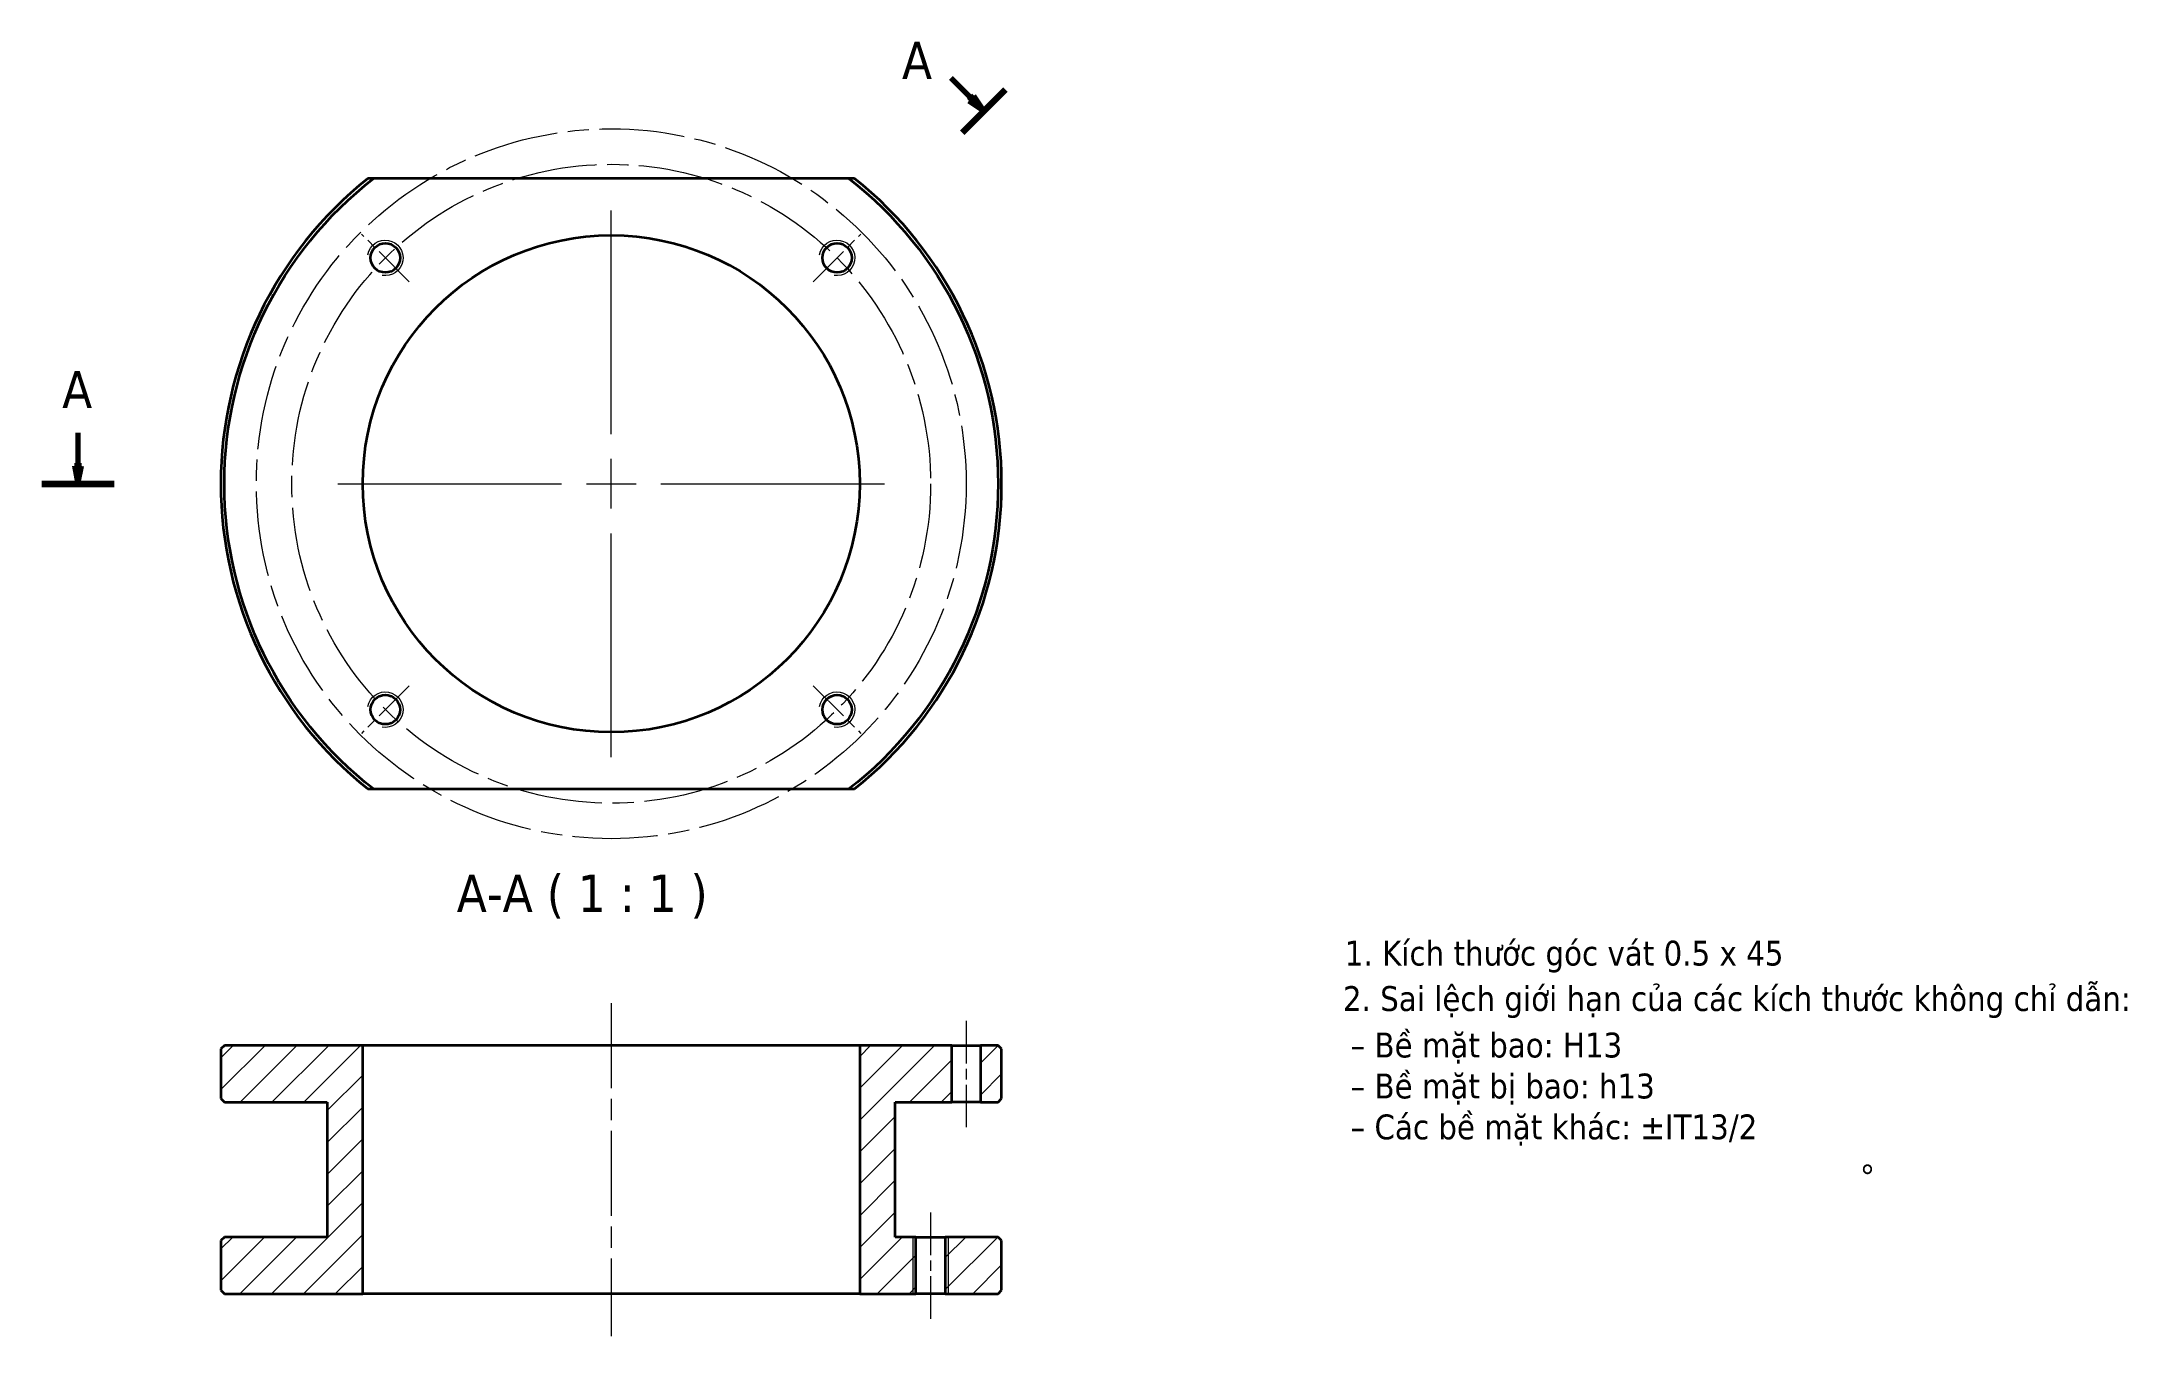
# Model space of a CAD drawing. Header units: millimetres. Extents: x 45 to 339, y 98 to 281.
import ezdxf

# ---------------------------------------------------------------- set-up
doc = ezdxf.new("R2010")
doc.units = ezdxf.units.MM
for name, pattern in [('AM_ISO08W050', [18, 12, -1.5, 3, -1.5]), ('AM_ISO08W050x2', [9, 6, -0.75, 1.5, -0.75]), ('Chain', [13.68, 9.12, -1.14, 2.28, -1.14])]:
    doc.linetypes.add(name, pattern=pattern)
for name, color, linetype, lineweight in [('NetDam', 7, 'Continuous', 35), ('Netmanh', 5, 'Continuous', 13), ('Section Line (ISO)', 7, 'Chain', 70), ('Symbol (ISO)', 7, 'Continuous', 25)]:
    doc.layers.add(name, color=color, linetype=linetype, lineweight=lineweight)

# ---------------------------------------------------------------- blocks, each defined once
blk = doc.blocks.new('*U11')
at = {"layer": 'Netmanh', "color": 0, "linetype": 'Continuous', "transparency": 16777216}
for p, q in [((0, 7), (0, 38.5)), ((0, -3.5), (0, 3.5)), ((-38.5, 0), (-7, 0)), ((-3.5, 0), (3.5, 0)), ((7, 0), (38.5, 0)), ((0, -38.5), (0, -7))]:
    blk.add_line(p, q, dxfattribs=at)

msp = doc.modelspace()

# ---------------------------------------------------------------- hatches: boundary and pattern name
at = {"layer": 'Netmanh', "linetype": 'ByBlock'}
h = msp.add_hatch(dxfattribs=at)
h.set_pattern_fill('ANSI31', color=5)
h.paths.add_polyline_path([(90.3, 139.39), (70.8, 139.39), (70.3, 138.89), (70.3, 131.89), (70.8, 131.39), (85.3, 131.39), (85.3, 112.39), (70.8, 112.39), (70.3, 111.89), (70.3, 104.89), (70.8, 104.39), (90.3, 104.39)])
h.paths.add_polyline_path([(173.3, 139.39), (160.3, 139.39), (160.3, 104.39), (167.8, 104.39), (167.8, 112.39), (165.3, 112.39), (165.3, 131.39), (173.3, 131.39)])
h.paths.add_polyline_path([(180.3, 138.89), (179.8, 139.39), (177.3, 139.39), (177.3, 131.39), (179.8, 131.39), (180.3, 131.89)])
h.paths.add_polyline_path([(168.23, 112.39), (167.8, 112.39), (167.8, 104.39), (168.23, 104.39)], flags=17)
h.paths.add_polyline_path([(172.8, 112.39), (172.36, 112.39), (172.36, 104.39), (172.8, 104.39)], flags=17)
h.paths.add_polyline_path([(180.3, 111.89), (179.8, 112.39), (172.8, 112.39), (172.8, 104.39), (179.8, 104.39), (180.3, 104.89)])
at = {"layer": 'Section Line (ISO)', "linetype": 'Continuous'}
for points in [[(175.69, 272.44), (177.81, 271.03), (176.4, 273.15)], [(49.68, 221.01), (50.18, 218.51), (50.68, 221.01)]]:
    msp.add_hatch(color=256, dxfattribs=at).paths.add_polyline_path(points)

# ---------------------------------------------------------------- linework, layer by layer
at = {"layer": 'NetDam'}
for p, q in [((158.78, 261.51), (91.81, 261.51)), ((91.81, 175.51), (158.78, 175.51)), ((70.8, 139.39), (70.3, 138.89)), ((70.3, 138.89), (70.3, 131.89)), ((90.3, 139.39), (70.8, 139.39)), ((125.3, 139.39), (90.3, 139.39)), ((90.3, 104.39), (90.3, 139.39)), ((160.3, 139.39), (125.3, 139.39)), ((160.3, 139.39), (160.3, 104.39)), ((173.3, 139.39), (160.3, 139.39)), ((173.3, 139.39), (177.3, 139.39)), ((173.3, 131.39), (173.3, 139.39)), ((177.3, 139.39), (177.3, 131.39)), ((179.8, 139.39), (177.3, 139.39)), ((180.3, 138.89), (179.8, 139.39)), ((180.3, 131.89), (180.3, 138.89)), ((70.3, 131.89), (70.8, 131.39)), ((70.8, 131.39), (85.3, 131.39)), ((85.3, 131.39), (85.3, 112.39)), ((165.3, 131.39), (173.3, 131.39)), ((165.3, 112.39), (165.3, 131.39)), ((177.3, 131.39), (173.3, 131.39)), ((177.3, 131.39), (179.8, 131.39)), ((179.8, 131.39), (180.3, 131.89)), ((70.8, 112.39), (70.3, 111.89)), ((70.3, 111.89), (70.3, 104.89)), ((85.3, 112.39), (70.8, 112.39)), ((168.23, 112.39), (165.3, 112.39)), ((168.23, 112.39), (172.36, 112.39)), ((168.23, 104.39), (168.23, 112.39)), ((172.36, 112.39), (172.36, 104.39)), ((179.8, 112.39), (172.36, 112.39)), ((180.3, 111.89), (179.8, 112.39)), ((180.3, 104.89), (180.3, 111.89)), ((70.3, 104.89), (70.8, 104.39)), ((70.8, 104.39), (90.3, 104.39)), ((125.3, 104.39), (90.3, 104.39)), ((160.3, 104.39), (125.3, 104.39)), ((160.3, 104.39), (168.23, 104.39)), ((172.36, 104.39), (168.23, 104.39)), ((172.36, 104.39), (179.8, 104.39)), ((179.8, 104.39), (180.3, 104.89))]:
    msp.add_line(p, q, dxfattribs=at)
for centre, radius in [((125.3, 218.51), 35), ((93.48, 250.33), 2.07), ((157.12, 250.33), 2.07), ((93.48, 186.69), 2.07), ((157.12, 186.69), 2.07)]:
    msp.add_circle(centre, radius, dxfattribs=at)
for start, end in [(128.5727, 231.4273), (308.5727, 51.4273)]:
    msp.add_arc((125.3, 218.51), 55, start, end, dxfattribs=at)
at = {"layer": 'NetDam', "extrusion": (0, 0, -1)}
for start, end in [(307.9087, 52.0913), (127.9087, 232.0913)]:
    msp.add_arc((-125.3, 218.51), 54.5, start, end, dxfattribs=at)
at = {"layer": 'NetDam'}
for points, weights in [([(91.81, 261.51), (91.41, 261.51), (91, 261.51)], [1, 1.00002721139, 1]), ([(159.59, 261.51), (159.18, 261.51), (158.78, 261.51)], [1, 1.00002721142, 1]), ([(91, 175.51), (91.41, 175.51), (91.81, 175.51)], [1, 1.00002721142, 1]), ([(158.78, 175.51), (159.18, 175.51), (159.59, 175.51)], [1, 1.00002721142, 1])]:
    msp.add_rational_spline(points, weights, degree=2, dxfattribs=at)
at = {"layer": 'Netmanh', "linetype": 'AM_ISO08W050x2'}
for p, q in [((96.83, 246.97), (90.12, 253.69)), ((153.76, 246.97), (160.47, 253.69)), ((96.83, 190.05), (90.12, 183.33)), ((153.76, 190.05), (160.47, 183.33)), ((175.32, 142.85), (175.32, 127.79)), ((170.3, 115.86), (170.3, 100.8))]:
    msp.add_line(p, q, dxfattribs=at)
at = {"layer": 'Netmanh', "linetype": 'AM_ISO08W050'}
msp.add_line((125.3, 145.36), (125.3, 98.41), dxfattribs=at)
at = {"layer": 'Netmanh'}
for p, q in [((167.8, 112.39), (167.8, 104.39)), ((172.8, 104.39), (172.8, 112.39))]:
    msp.add_line(p, q, dxfattribs=at)
at = {"layer": 'Netmanh', "linetype": 'AM_ISO08W050'}
for radius in [50, 45]:
    msp.add_circle((125.3, 218.51), radius, dxfattribs=at)
at = {"layer": 'Netmanh', "extrusion": (0, 0, -1)}
for centre in [(-93.48, 250.33), (-157.12, 250.33), (-93.48, 186.69), (-157.12, 186.69)]:
    msp.add_arc(centre, 2.5, 10, 280, dxfattribs=at)
at = {"layer": 'Section Line (ISO)', "linetype": 'Continuous'}
for p, q in [((173.16, 275.68), (176.04, 272.8)), ((176.4, 273.15), (175.69, 272.44)), ((175.69, 272.44), (177.81, 271.03)), ((176.04, 272.8), (177.81, 271.03)), ((177.81, 271.03), (176.4, 273.15)), ((50.18, 225.66), (50.18, 221.01)), ((50.68, 221.01), (49.68, 221.01)), ((49.68, 221.01), (50.18, 218.51)), ((50.18, 218.51), (50.68, 221.01)), ((50.18, 221.01), (50.18, 218.51))]:
    msp.add_line(p, q, dxfattribs=at)
at = {"layer": 'Section Line (ISO)', "linetype": 'Continuous', "lineweight": 140}
for p, q in [((174.79, 268.01), (180.83, 274.05)), ((45.07, 218.51), (55.3, 218.51))]:
    msp.add_line(p, q, dxfattribs=at)

# ---------------------------------------------------------------- block references
at = {"layer": 'Netmanh', "linetype": 'Continuous'}
msp.add_blockref('*U11', (125.3, 218.51), dxfattribs=at)

# ---------------------------------------------------------------- texts
at = {"layer": 'Section Line (ISO)', "char_height": 5.25, "attachment_point": 1}
for insert in [(166.26, 280.78), (47.95, 234.41)]:
    msp.add_mtext('\\fTahoma|b0|i0;\\W1.;A', dxfattribs=dict(at, insert=insert))
at = {"layer": 'Symbol (ISO)', "attachment_point": 1}
for s, insert, char_height in [('\\fTahoma|b0|i0;\\W1.;A-A ( 1 : 1 )', (103.54, 163.45), 5.25), ('\\fTahoma|b0|i0;\\W1.;1. Kích thước góc vát 0.5 x 45', (228.65, 154.14), 3.5), ('\\fTahoma|b0|i0;\\W1.;2. Sai lệch giới hạn của các kích thước không chỉ dẫn:', (228.38, 147.74), 3.5), ('\\fTahoma|b0|i0;\\W1.; – Bề mặt bao: H13', (228.13, 141.19), 3.5), ('\\fTahoma|b0|i0;\\W1.; – Bề mặt bị bao: h13', (228.13, 135.42), 3.5), ('\\fTahoma|b0|i0;\\W1.; – Các bề mặt khác: ±IT13/2', (228.13, 129.66), 3.5), ('\\fAIGDT|b0|i0;\\W1.;~', (301.34, 122.6), 3.5)]:
    msp.add_mtext(s, dxfattribs=dict(at, insert=insert, char_height=char_height))

doc.saveas('drawing.dxf')
